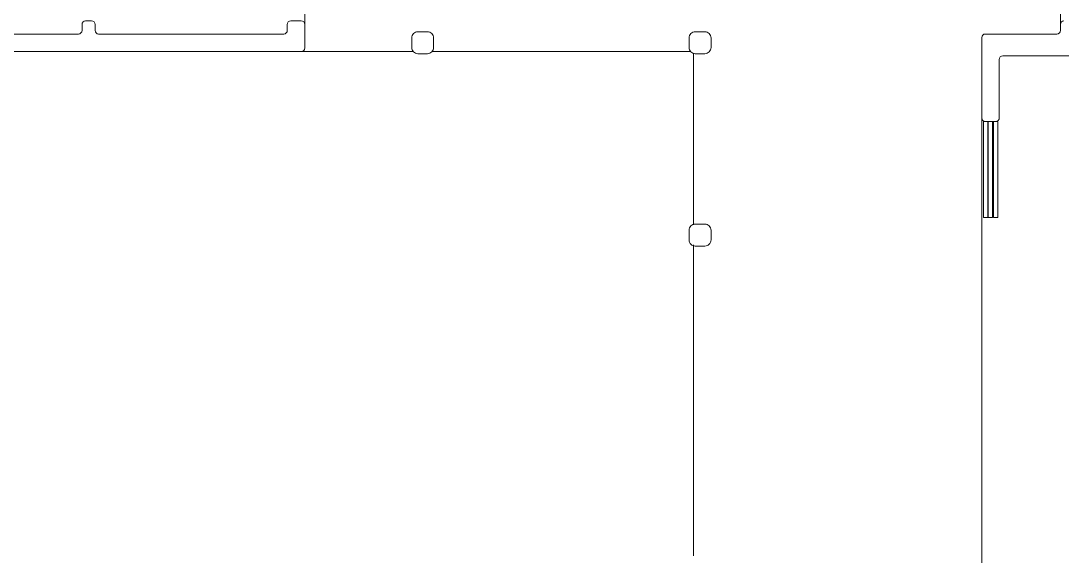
# Model space of a CAD drawing. Header units: metres. Extents: x -232 to 581, y 30 to 789.
# Drawn here: x 102.47 to 114.39, y 734.92 to 741.04 of the extents above; entities that cross this region are included whole.
import ezdxf

# ---------------------------------------------------------------- set-up
doc = ezdxf.new("R2010")
doc.units = ezdxf.units.M
doc.layers.add('A-DOOR', color=35, linetype='Continuous', lineweight=5)
doc.layers.add('A-WALL', color=250, linetype='Continuous', lineweight=20)
doc.layers.add('PISO', color=7, linetype='Continuous', lineweight=5, true_color=0xe6e6e6)

# ---------------------------------------------------------------- blocks, each defined once
blk = doc.blocks.new('27.11.2025 LN09 1ER NIVEL')
at = {"layer": 'A-DOOR', "color": 18, "true_color": 0x000000}
for points in [[(190.303, 103.344), (190.353, 103.344), (190.353, 104.444), (190.303, 104.444)], [(190.358, 103.344), (190.408, 103.344), (190.408, 104.444), (190.358, 104.444)], [(190.417, 103.344), (190.467, 103.344), (190.467, 104.444), (190.417, 104.444)]]:
    blk.add_lwpolyline(points, close=True, dxfattribs=at)
at = {"layer": 'A-WALL', "color": 18, "true_color": 0x000000}
for p, q in [((179.984, 105.554), (179.984, 105.484)), ((180.094, 105.594), (180.024, 105.594)), ((180.134, 105.554), (180.134, 105.484)), ((182.334, 105.554), (182.334, 105.484)), ((182.334, 105.524), (182.334, 105.514)), ((182.494, 105.594), (182.374, 105.594)), ((182.534, 105.554), (182.534, 105.284)), ((191.184, 105.554), (191.184, 105.484)), ((179.944, 105.444), (177.816, 105.444)), ((182.294, 105.444), (180.174, 105.444)), ((190.284, 105.404), (190.284, 104.484)), ((190.324, 105.444), (191.144, 105.444)), ((182.494, 105.244), (177.814, 105.244)), ((190.484, 105.154), (190.484, 104.484)), ((190.524, 105.194), (191.519, 105.194))]:
    blk.add_line(p, q, dxfattribs=at)
at = {"layer": 'A-WALL', "color": 18, "true_color": 0x000000, "transparency": 33554684}
for p, q in [((190.324, 104.444), (190.444, 104.444)), ((190.414, 104.444), (190.354, 104.444))]:
    blk.add_line(p, q, dxfattribs=at)
at = {"layer": 'A-WALL', "color": 18, "true_color": 0x000000}
for points in [[(183.828, 105.219), (183.938, 105.219, 0.414214), (184.008, 105.289), (184.008, 105.399, 0.414214), (183.938, 105.469), (183.828, 105.469, 0.414214), (183.758, 105.399), (183.758, 105.289, 0.414214)], [(187.004, 105.219), (187.114, 105.219, 0.414214), (187.184, 105.289), (187.184, 105.399, 0.414214), (187.114, 105.469), (187.004, 105.469, 0.414214), (186.934, 105.399), (186.934, 105.289, 0.414214)], [(187.004, 103.019), (187.114, 103.019, 0.414214), (187.184, 103.089), (187.184, 103.199, 0.414214), (187.114, 103.269), (187.004, 103.269, 0.414214), (186.934, 103.199), (186.934, 103.089, 0.414214)]]:
    blk.add_lwpolyline(points, format="xyb", close=True, dxfattribs=at)
for centre, start, end in [((180.024, 105.554), 90, 180), ((180.094, 105.554), 360, 90), ((182.374, 105.554), 90, 180), ((182.494, 105.554), 0, 90), ((191.224, 105.554), 90, 180), ((179.944, 105.484), 270, 0), ((180.174, 105.484), 180, 270), ((182.294, 105.484), 270, 0), ((190.324, 105.404), 90, 180), ((191.144, 105.484), 270, 360), ((182.494, 105.284), 270, 0), ((190.524, 105.154), 90, 180), ((190.324, 104.484), 180, 270), ((190.444, 104.484), 270, 0)]:
    blk.add_arc(centre, 0.04, start, end, dxfattribs=at)
at = {"layer": 'PISO', "color": 18, "true_color": 0x000000}
for p, q in [((182.534, 106.584), (182.534, 105.554)), ((191.184, 106.584), (191.184, 105.554)), ((182.494, 105.244), (183.778, 105.244)), ((183.988, 105.244), (186.95, 105.244)), ((186.984, 105.226), (186.984, 103.263)), ((190.284, 104.484), (190.284, 98.004)), ((186.984, 103.032), (186.984, 99.476))]:
    blk.add_line(p, q, dxfattribs=at)

msp = doc.modelspace()

# ---------------------------------------------------------------- block references
at = {"color": 1}
msp.add_blockref('27.11.2025 LN09 1ER NIVEL', (-76.818, 635.444), dxfattribs=at)

doc.saveas('drawing.dxf')
